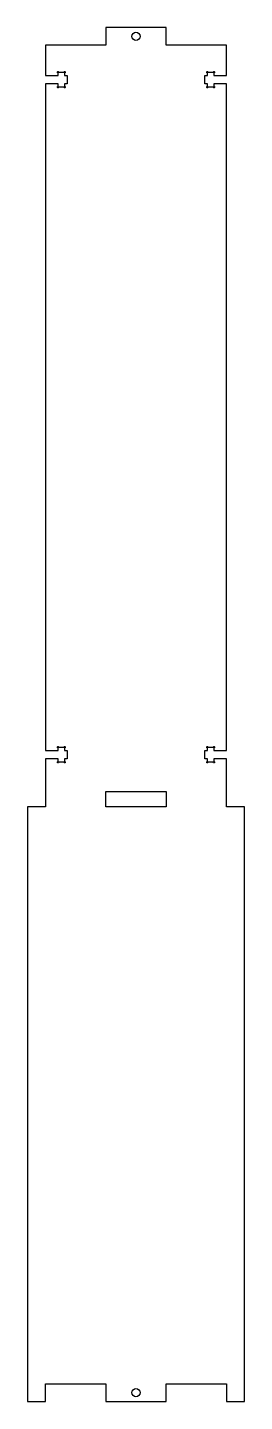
# Model space of a CAD drawing. Header units: millimetres. Extents: x -41 to 41, y -225 to 295.
import ezdxf

# ---------------------------------------------------------------- set-up
doc = ezdxf.new("R2010")
doc.units = ezdxf.units.MM

msp = doc.modelspace()

# ---------------------------------------------------------------- linework, layer by layer
msp.add_lwpolyline([(34.22, 18.18), (29.44, 18.18), (29.44, 17.15, -2.414214), (29.19, 16.9), (27.19, 16.9, -2.414214), (26.94, 17.15), (26.94, 18.18), (25.94, 18.18), (25.94, 21.32), (26.94, 21.32), (26.94, 22.35, -2.414214), (27.19, 22.6), (29.19, 22.6, -2.414214), (29.44, 22.35), (29.44, 21.32), (34.22, 21.32), (34.22, 273.67), (29.44, 273.67), (29.44, 272.65, -2.414214), (29.19, 272.4), (27.19, 272.4, -2.414214), (26.94, 272.65), (26.94, 273.67), (25.94, 273.67), (25.94, 276.82), (26.94, 276.82), (26.94, 277.85, -2.414214), (27.19, 278.1), (29.19, 278.1, -2.414214), (29.44, 277.85), (29.44, 276.82), (34.22, 276.82), (34.22, 288.28), (11.41, 288.28), (11.41, 295), (-11.41, 295), (-11.41, 288.28), (-34.22, 288.28), (-34.22, 276.82), (-29.44, 276.82), (-29.44, 277.85, -2.414214), (-29.19, 278.1), (-27.19, 278.1, -2.414214), (-26.94, 277.85), (-26.94, 276.82), (-25.94, 276.82), (-25.94, 273.67), (-26.94, 273.67), (-26.94, 272.65, -2.414214), (-27.19, 272.4), (-29.19, 272.4, -2.414214), (-29.44, 272.65), (-29.44, 273.67), (-34.22, 273.67), (-34.22, 21.32), (-29.44, 21.32), (-29.44, 22.35, -2.414214), (-29.19, 22.6), (-27.19, 22.6, -2.414214), (-26.94, 22.35), (-26.94, 21.32), (-25.94, 21.32), (-25.94, 18.18), (-26.94, 18.18), (-26.94, 17.15, -2.414214), (-27.19, 16.9), (-29.19, 16.9, -2.414214), (-29.44, 17.15), (-29.44, 18.18), (-34.22, 18.18), (-34.22, 0), (-40.94, 0), (-40.94, -225), (-34.22, -225), (-34.22, -218.28), (-11.41, -218.28), (-11.41, -225), (11.41, -225), (11.41, -218.28), (34.22, -218.28), (34.22, -225), (40.94, -225), (40.94, 0), (34.22, 0)], format="xyb", close=True)
msp.add_lwpolyline([(11.41, 0), (-11.41, 0), (-11.41, 5.88), (11.41, 5.88)], close=True)
for centre in [(0, 291.64), (0, -221.64)]:
    msp.add_circle(centre, 1.57)

doc.saveas('drawing.dxf')
